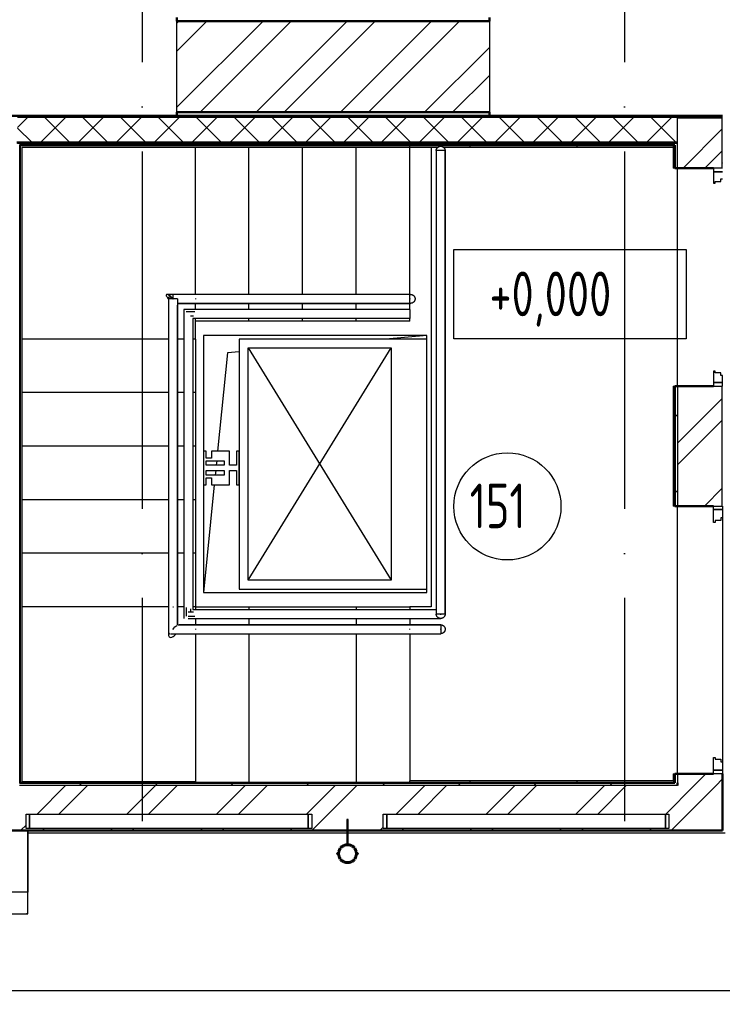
# Model space of a CAD drawing. Header units: millimetres. Extents: x -259809 to 472825, y -397243 to 31861.
# Drawn here: x -8243 to -4306, y -342681 to -337242 of the extents above; entities that cross this region are included whole.
import ezdxf

# ---------------------------------------------------------------- set-up
doc = ezdxf.new("R2010")
doc.units = ezdxf.units.MM
doc.linetypes.add('ADSK_Линия сетки', pattern=[25, 20, -2.5, 0, -2.5])
doc.linetypes.add('ADSK_Сверху', pattern=[450, 300, -150])
for name, color, linetype, lineweight in [('Аннотация', 252, 'Continuous', 18), ('Двери', 252, 'Continuous', 9), ('Крыша', 252, 'Continuous', 9), ('Крыша штриховка', 252, 'Continuous', 9), ('Лестницы', 252, 'Continuous', 9), ('Линии', 7, 'Continuous', 9), ('Марки помещений', 252, 'Continuous', 20), ('Обобщенные модели', 252, 'Continuous', 18), ('Оборудование', 8, 'Continuous', 18), ('Ограждение', 252, 'Continuous', 9), ('Окна', 252, 'Continuous', 9), ('Оси', 252, 'Continuous', 9), ('Отметки', 252, 'Continuous', 9), ('Перекрытие', 252, 'Continuous', 18), ('Стены внутренние', 252, 'Continuous', 18), ('Стены наружные', 252, 'Continuous', 18), ('Стены штриховка', 7, 'Continuous', 9)]:
    doc.layers.add(name, color=color, linetype=linetype, lineweight=lineweight)
doc.styles.add('GOST Common_3', font='', dxfattribs={"height": 3.5})
doc.styles.get('GOST Common_3').set_extended_font_data('GOST 2.304 type A')
pattern_1 = [(0, (-32119.8, 94.4), (0, 600), []), (90, (-32119.8, 94.4), (-600, 4e-14), [])]

# ---------------------------------------------------------------- blocks, each defined once
blk = doc.blocks.new('1 этаж')
at = {"layer": 'Обобщенные модели', "lineweight": 9, "true_color": 0x636466}
h = blk.add_hatch(dxfattribs=at)
h.set_pattern_fill('FP_7', color=251, style=0, pattern_type=2)
h.set_pattern_definition([(45, (-32119.82, 94.42), (-106.066, 106.066), [])])
h.paths.add_polyline_path([(-6405.8, 10722.7), (-6383.1, 10728.4), (-6365.8, 10743.4), (-6357.1, 10763.2), (-6357.9, 10785.6), (-6368.1, 10804.9), (-6386.1, 10818.2), (-6405.8, 10822.7), (-6428.5, 10816.9), (-6445.8, 10802), (-6454.5, 10782.2), (-6453.4, 10759.2), (-6443.5, 10740.4), (-6425.5, 10727.2), (-6413.3, 10724.4)])
at = {"layer": 'Ограждение', "true_color": 0x636466}
h = blk.add_hatch(dxfattribs=at)
h.set_pattern_fill('FP_25', color=251, style=0, pattern_type=2)
h.set_pattern_definition(pattern_1)
h.paths.add_polyline_path([(-5058.1, 14729.7), (-4582.8, 14729.7), (-4572.8, 14739.7), (-6057.6, 14739.7), (-6057.6, 14729.7), (-5895.5, 14730.6), (-5891.6, 14731.6), (-5892.3, 14730.6), (-5886.4, 14733.4), (-5884.2, 14731.3), (-5881, 14732.7), (-5876.6, 14731.3), (-5875.9, 14732.1), (-5869, 14729.7), (-5775.6, 14729.7)])
h = blk.add_hatch(dxfattribs=at)
h.set_pattern_fill('FP_25', color=251, style=0, pattern_type=2)
h.set_pattern_definition(pattern_1)
h.paths.add_polyline_path([(-4572.8, 12719.7), (-4572.8, 13391.7), (-4582.8, 13391.7), (-4582.8, 12719.7)])
h = blk.add_hatch(dxfattribs=at)
h.set_pattern_fill('FP_25', color=251, style=0, pattern_type=2)
h.set_pattern_definition(pattern_1)
h.paths.add_polyline_path([(-4572.8, 11169.7), (-4582.8, 11179.7), (-6057.8, 11179.7), (-6057.8, 11169.7), (-5058.1, 11169.7)])
at = {"layer": 'Аннотация', "color": 251, "lineweight": 20, "true_color": 0x636466}
for p, q in [((-5809.7, 13655.9), (-5809.7, 14155.9)), ((-5809.7, 14155.9), (-4509.7, 14155.9)), ((-4509.7, 14155.9), (-4509.7, 13655.9)), ((-4509.7, 13655.9), (-5809.7, 13655.9))]:
    blk.add_line(p, q, dxfattribs=at)
at = {"layer": 'Двери', "color": 251, "true_color": 0x636466}
for p, q in [((-4305.8, 14611.7), (-4355.8, 14611.7)), ((-4355.8, 14611.7), (-4355.8, 14591.7)), ((-4355.8, 14591.7), (-4305.8, 14591.7)), ((-4305.8, 14591.7), (-4355.8, 14591.7)), ((-4355.8, 14591.7), (-4355.8, 14527.7)), ((-4355.8, 14527.7), (-4346.8, 14527.7)), ((-4346.8, 14527.7), (-4346.8, 14537.7)), ((-4346.8, 14537.7), (-4314.8, 14537.7)), ((-4314.8, 14537.7), (-4314.8, 14552.7)), ((-4314.8, 14552.7), (-4305.8, 14552.7)), ((-4346.8, 13475.7), (-4355.8, 13475.7)), ((-4355.8, 13475.7), (-4355.8, 13411.7)), ((-4346.8, 13465.7), (-4346.8, 13475.7)), ((-4314.8, 13465.7), (-4346.8, 13465.7)), ((-4314.8, 13450.7), (-4314.8, 13465.7)), ((-4305.8, 13450.7), (-4314.8, 13450.7)), ((-4305.8, 13411.7), (-4305.8, 13450.7)), ((-4305.8, 13411.7), (-4355.8, 13411.7)), ((-4355.8, 13411.7), (-4355.8, 13391.7)), ((-4355.8, 13411.7), (-4305.8, 13411.7)), ((-4355.8, 13391.7), (-4305.8, 13391.7)), ((-4305.8, 13391.7), (-4305.8, 13411.7)), ((-4355.8, 12699.7), (-4355.8, 12719.7)), ((-4355.8, 12719.7), (-4305.8, 12719.7)), ((-4305.8, 12699.7), (-4355.8, 12699.7)), ((-4355.8, 12699.7), (-4305.8, 12699.7)), ((-4355.8, 12627.7), (-4355.8, 12699.7)), ((-4305.8, 12719.7), (-4305.8, 12699.7)), ((-4305.8, 12699.7), (-4305.8, 12652.7)), ((-4346.8, 12627.7), (-4355.8, 12627.7)), ((-4346.8, 12637.7), (-4346.8, 12627.7)), ((-4314.8, 12637.7), (-4346.8, 12637.7)), ((-4314.8, 12652.7), (-4314.8, 12637.7)), ((-4305.8, 12652.7), (-4314.8, 12652.7)), ((-4355.8, 11311.7), (-4346.8, 11311.7)), ((-4355.8, 11239.7), (-4355.8, 11311.7)), ((-4346.8, 11311.7), (-4346.8, 11301.7)), ((-4346.8, 11301.7), (-4314.8, 11301.7)), ((-4314.8, 11301.7), (-4314.8, 11286.7)), ((-4314.8, 11286.7), (-4305.8, 11286.7)), ((-4305.8, 11286.7), (-4305.8, 11239.7)), ((-4355.8, 11239.7), (-4305.8, 11239.7)), ((-4355.8, 11219.7), (-4355.8, 11239.7)), ((-4305.8, 11239.7), (-4355.8, 11239.7)), ((-4305.8, 11219.7), (-4355.8, 11219.7)), ((-4305.8, 11239.7), (-4305.8, 11219.7))]:
    blk.add_line(p, q, dxfattribs=at)
at = {"layer": 'Крыша', "color": 251, "true_color": 0x636466}
blk.add_line((-8195.8, 10902.7), (-8195.8, 10556.6), dxfattribs=at)
at = {"layer": 'Крыша', "color": 251, "lineweight": 18, "true_color": 0x636466}
for p, q in [((-8195.8, 10556.6), (-10355.8, 10556.6)), ((-8195.8, 10435.5), (-8195.8, 10556.6)), ((-10355.8, 10435.5), (-8195.8, 10435.5))]:
    blk.add_line(p, q, dxfattribs=at)
at = {"layer": 'Крыша', "color": 251, "linetype": 'Continuous', "true_color": 0x636466}
blk.add_line((-8202.3, 10435.5), (-8195.8, 10442), dxfattribs=at)
at = {"layer": 'Крыша штриховка', "color": 251, "linetype": 'Continuous', "true_color": 0x636466}
blk.add_line((-8197.8, 10902.7), (-8197.8, 10556.6), dxfattribs=at)
at = {"layer": 'Лестницы', "color": 251, "true_color": 0x636466}
for p, q in [((-7257.6, 14737.7), (-7257.6, 14739.7)), ((-7257.6, 14737.7), (-7257.6, 14739.7)), ((-6957.6, 14737.7), (-6957.6, 14739.7)), ((-6957.6, 14737.7), (-6957.6, 14739.7)), ((-6657.6, 14737.7), (-6657.6, 14739.7)), ((-6657.6, 14737.7), (-6657.6, 14739.7)), ((-6357.6, 14737.7), (-6357.6, 14739.7)), ((-6357.6, 14737.7), (-6357.6, 14739.7)), ((-7257.6, 13904.7), (-7257.6, 14727.7)), ((-7257.6, 13904.7), (-7257.6, 14727.7)), ((-6957.6, 13904.7), (-6957.6, 14727.7)), ((-6957.6, 13904.7), (-6957.6, 14727.7)), ((-6657.6, 13904.7), (-6657.6, 14727.7)), ((-6657.6, 13904.7), (-6657.6, 14727.7)), ((-6357.6, 13904.7), (-6357.6, 14727.7)), ((-6357.6, 13904.7), (-6357.6, 14727.7)), ((-6057.6, 13904.7), (-6057.6, 14727.7)), ((-6057.6, 13904.7), (-6057.6, 14727.7)), ((-7257.6, 13819.7), (-7257.6, 13854.7)), ((-7257.6, 13819.7), (-7257.6, 13854.7)), ((-6957.6, 13819.7), (-6957.6, 13854.7)), ((-6957.6, 13819.7), (-6957.6, 13854.7)), ((-6657.6, 13819.7), (-6657.6, 13854.7)), ((-6657.6, 13819.7), (-6657.6, 13854.7)), ((-6357.6, 13819.7), (-6357.6, 13854.7)), ((-6357.6, 13819.7), (-6357.6, 13854.7)), ((-6057.6, 13819.7), (-6057.6, 13854.7)), ((-6057.6, 13819.7), (-6057.6, 13854.7)), ((-7257.6, 13754.7), (-7257.6, 13769.7)), ((-7257.6, 13754.7), (-7257.6, 13769.7)), ((-6957.6, 13754.7), (-6957.6, 13769.7)), ((-6957.6, 13754.7), (-6957.6, 13769.7)), ((-6657.6, 13754.7), (-6657.6, 13769.7)), ((-6657.6, 13754.7), (-6657.6, 13769.7)), ((-6357.6, 13754.7), (-6357.6, 13769.7)), ((-6357.6, 13754.7), (-6357.6, 13769.7)), ((-6057.6, 13754.7), (-6057.6, 13769.7)), ((-6057.6, 13754.7), (-6057.6, 13769.7)), ((-7257.6, 13654.7), (-7257.6, 13754.7)), ((-6957.6, 13754.7), (-7257.6, 13754.7)), ((-6657.6, 13754.7), (-6957.6, 13754.7)), ((-6357.6, 13754.7), (-6657.6, 13754.7)), ((-6057.6, 13754.7), (-6357.6, 13754.7)), ((-8238.8, 13654.7), (-8242.6, 13654.7)), ((-8238.8, 13654.7), (-8242.6, 13654.7)), ((-7407.6, 13654.7), (-8228.8, 13654.7)), ((-7407.6, 13654.7), (-8228.8, 13654.7)), ((-7322.6, 13654.7), (-7357.6, 13654.7)), ((-7322.6, 13654.7), (-7357.6, 13654.7)), ((-7257.6, 13654.7), (-7272.6, 13654.7)), ((-7257.6, 13654.7), (-7272.6, 13654.7)), ((-7257.6, 13654.7), (-7257.6, 13354.7)), ((-8238.8, 13354.7), (-8242.6, 13354.7)), ((-8238.8, 13354.7), (-8242.6, 13354.7)), ((-7407.6, 13354.7), (-8228.8, 13354.7)), ((-7407.6, 13354.7), (-8228.8, 13354.7)), ((-7322.6, 13354.7), (-7357.6, 13354.7)), ((-7322.6, 13354.7), (-7357.6, 13354.7)), ((-7257.6, 13354.7), (-7272.6, 13354.7)), ((-7257.6, 13354.7), (-7272.6, 13354.7)), ((-7257.6, 13354.7), (-7257.6, 13054.7)), ((-8238.8, 13054.7), (-8242.6, 13054.7)), ((-8238.8, 13054.7), (-8242.6, 13054.7)), ((-7407.6, 13054.7), (-8228.8, 13054.7)), ((-7407.6, 13054.7), (-8228.8, 13054.7)), ((-7322.6, 13054.7), (-7357.6, 13054.7)), ((-7322.6, 13054.7), (-7357.6, 13054.7)), ((-7257.6, 13054.7), (-7272.6, 13054.7)), ((-7257.6, 13054.7), (-7272.6, 13054.7)), ((-7257.6, 13054.7), (-7257.6, 12754.7)), ((-8238.8, 12754.7), (-8242.6, 12754.7)), ((-8238.8, 12754.7), (-8242.6, 12754.7)), ((-7407.6, 12754.7), (-8228.8, 12754.7)), ((-7407.6, 12754.7), (-8228.8, 12754.7)), ((-7322.6, 12754.7), (-7357.6, 12754.7)), ((-7322.6, 12754.7), (-7357.6, 12754.7)), ((-7257.6, 12754.7), (-7272.6, 12754.7)), ((-7257.6, 12754.7), (-7272.6, 12754.7)), ((-7257.6, 12754.7), (-7257.6, 12454.7)), ((-8238.8, 12454.7), (-8242.6, 12454.7)), ((-8238.8, 12454.7), (-8242.6, 12454.7)), ((-7407.6, 12454.7), (-8228.8, 12454.7)), ((-7407.6, 12454.7), (-8228.8, 12454.7)), ((-7322.6, 12454.7), (-7357.6, 12454.7)), ((-7322.6, 12454.7), (-7357.6, 12454.7)), ((-7257.6, 12454.7), (-7272.6, 12454.7)), ((-7257.6, 12454.7), (-7272.6, 12454.7)), ((-7257.6, 12454.7), (-7257.6, 12154.7)), ((-8238.8, 12154.7), (-8242.6, 12154.7)), ((-8238.8, 12154.7), (-8242.6, 12154.7)), ((-7407.6, 12154.7), (-8228.8, 12154.7)), ((-7407.6, 12154.7), (-8228.8, 12154.7)), ((-7322.6, 12154.7), (-7357.6, 12154.7)), ((-7322.6, 12154.7), (-7357.6, 12154.7)), ((-7257.6, 12154.7), (-7272.6, 12154.7)), ((-7257.6, 12154.7), (-7272.6, 12154.7)), ((-7257.6, 12154.7), (-7257.6, 12139.7)), ((-7257.6, 12154.7), (-6957.6, 12154.7)), ((-7257.6, 12154.7), (-7257.6, 12139.7)), ((-6957.6, 12154.7), (-6657.6, 12154.7)), ((-6957.6, 12154.7), (-6957.6, 12139.7)), ((-6957.6, 12154.7), (-6957.6, 12139.7)), ((-6657.6, 12154.7), (-6357.6, 12154.7)), ((-6357.6, 12154.7), (-6057.6, 12154.7)), ((-6357.6, 12154.7), (-6357.6, 12139.7)), ((-6357.6, 12154.7), (-6357.6, 12139.7)), ((-7257.6, 12089.7), (-7257.6, 12054.7)), ((-7257.6, 12089.7), (-7257.6, 12054.7)), ((-6957.6, 12089.7), (-6957.6, 12054.7)), ((-6957.6, 12089.7), (-6957.6, 12054.7)), ((-6357.6, 12089.7), (-6357.6, 12054.7)), ((-6357.6, 12089.7), (-6357.6, 12054.7)), ((-7257.6, 12004.7), (-7257.6, 11169.7)), ((-7257.6, 12004.7), (-7257.6, 11169.7)), ((-6957.6, 12004.7), (-6957.6, 11169.7)), ((-6957.6, 12004.7), (-6957.6, 11169.7)), ((-6357.6, 12004.7), (-6357.6, 11169.7)), ((-6357.6, 12004.7), (-6357.6, 11169.7))]:
    blk.add_line(p, q, dxfattribs=at)
at = {"layer": 'Линии', "color": 251, "linetype": 'ADSK_Сверху', "ltscale": 100, "true_color": 0x636466}
blk.add_line((-8505.8, 10005.9), (-2273.8, 10005.9), dxfattribs=at)
at = {"layer": 'Марки помещений', "color": 251, "true_color": 0x636466}
blk.add_circle((-5510.7, 12717.6), 300, dxfattribs=at)
at = {"layer": 'Обобщенные модели', "color": 251, "true_color": 0x636466}
for p, q in [((-6409.1, 10964.7), (-6409.1, 10824.7)), ((-6402.5, 10964.7), (-6409.1, 10964.7)), ((-6402.5, 10824.7), (-6402.5, 10964.7)), ((-6409.1, 10824.7), (-6406.7, 10824.7)), ((-6404.9, 10824.7), (-6402.5, 10824.7)), ((-6467.8, 10773.7), (-6467.8, 10771.7)), ((-6457.8, 10773.7), (-6467.8, 10773.7)), ((-6467.8, 10773.7), (-6467.8, 10771.7)), ((-6457.8, 10773.7), (-6467.8, 10773.7)), ((-6467.8, 10773.7), (-6467.8, 10771.7)), ((-6457.8, 10773.7), (-6467.8, 10773.7)), ((-6467.8, 10773.7), (-6467.8, 10771.7)), ((-6457.8, 10773.7), (-6467.8, 10773.7)), ((-6467.8, 10771.7), (-6457.8, 10771.7)), ((-6467.8, 10771.7), (-6457.8, 10771.7)), ((-6467.8, 10771.7), (-6457.8, 10771.7)), ((-6467.8, 10771.7), (-6457.8, 10771.7)), ((-6457.8, 10773.7), (-6455.8, 10773.7)), ((-6455.8, 10771.7), (-6457.8, 10771.7)), ((-6455.8, 10773.7), (-6455.8, 10771.7)), ((-6355.8, 10773.7), (-6353.8, 10773.7)), ((-6355.8, 10771.7), (-6355.8, 10773.7)), ((-6353.8, 10771.7), (-6355.8, 10771.7)), ((-6343.8, 10773.7), (-6353.8, 10773.7)), ((-6343.8, 10773.7), (-6353.8, 10773.7)), ((-6343.8, 10773.7), (-6353.8, 10773.7)), ((-6343.8, 10773.7), (-6353.8, 10773.7)), ((-6353.8, 10771.7), (-6343.8, 10771.7)), ((-6353.8, 10771.7), (-6343.8, 10771.7)), ((-6353.8, 10771.7), (-6343.8, 10771.7)), ((-6353.8, 10771.7), (-6343.8, 10771.7)), ((-6343.8, 10771.7), (-6343.8, 10773.7)), ((-6343.8, 10771.7), (-6343.8, 10773.7)), ((-6343.8, 10771.7), (-6343.8, 10773.7)), ((-6343.8, 10771.7), (-6343.8, 10773.7))]:
    blk.add_line(p, q, dxfattribs=at)
for radius, start, end in [(52, 90, 270), (52, 270, 90), (50, 90, 270), (50, 270, 90)]:
    blk.add_arc((-6405.8, 10772.7), radius, start, end, dxfattribs=at)
at = {"layer": 'Обобщенные модели', "color": 251, "lineweight": 40, "true_color": 0x636466}
for start, end in [(168.9964, 191.0036), (143.7992, 166.3688), (117.1715, 139.417), (90, 113.3059), (66.6941, 90), (40.583, 62.8285), (13.6312, 36.2008), (348.9964, 11.0036), (193.6312, 216.2008), (220.583, 242.8285), (246.6941, 270), (270, 293.3059), (297.1715, 319.417), (323.7992, 346.3688)]:
    blk.add_arc((-6405.8, 10772.7), 50, start, end, dxfattribs=at)
at = {"layer": 'Оборудование', "color": 251, "true_color": 0x636466}
for p, q in [((-7212.2, 13674.7), (-7212.2, 13027.7)), ((-5962.2, 13674.7), (-7212.2, 13674.7)), ((-5962.2, 13654.7), (-7012.2, 13654.7)), ((-7012.2, 13654.7), (-7012.2, 12254.7)), ((-5962.2, 13674.7), (-6190.8, 13654.7)), ((-5962.2, 13654.7), (-5962.2, 13674.7)), ((-5962.2, 12254.7), (-5962.2, 13654.7)), ((-6962.2, 12304.7), (-6162.2, 13604.7)), ((-6962.2, 13604.7), (-6162.2, 12304.7)), ((-6962.2, 12304.7), (-6962.2, 13604.7)), ((-6962.2, 13604.7), (-6162.2, 13604.7)), ((-6162.2, 13604.7), (-6162.2, 12304.7)), ((-7078, 13577.1), (-7132.9, 13027.7)), ((-7012.2, 13582.8), (-7078, 13577.1)), ((-7197.2, 13027.7), (-7212.2, 13027.7)), ((-7212.2, 13027.7), (-7212.2, 12837.7)), ((-7197.2, 12987.7), (-7197.2, 13027.7)), ((-7112.2, 13027.7), (-7167.2, 13027.7)), ((-7167.2, 13027.7), (-7167.2, 12987.7)), ((-7067.2, 13027.7), (-7112.2, 13027.7)), ((-7067.2, 12947.7), (-7067.2, 13027.7)), ((-7012.2, 13027.7), (-7027.2, 13027.7)), ((-7027.2, 13027.7), (-7027.2, 12947.7)), ((-7012.2, 12837.7), (-7012.2, 13027.7)), ((-7167.2, 12987.7), (-7197.2, 12987.7)), ((-7197.2, 12972.7), (-7097.2, 12972.7)), ((-7197.2, 12947.7), (-7197.2, 12972.7)), ((-7097.2, 12947.7), (-7197.2, 12947.7)), ((-7138.4, 12972.7), (-7140.9, 12947.7)), ((-7097.2, 12972.7), (-7097.2, 12947.7)), ((-7027.2, 12947.7), (-7067.2, 12947.7)), ((-7197.2, 12892.7), (-7197.2, 12917.7)), ((-7197.2, 12917.7), (-7097.2, 12917.7)), ((-7097.2, 12892.7), (-7197.2, 12892.7)), ((-7143.9, 12917.7), (-7146.4, 12892.7)), ((-7097.2, 12917.7), (-7097.2, 12892.7)), ((-7067.2, 12837.7), (-7067.2, 12917.7)), ((-7067.2, 12917.7), (-7027.2, 12917.7)), ((-7027.2, 12917.7), (-7027.2, 12837.7)), ((-7151.9, 12837.7), (-7212.2, 12234.7)), ((-7212.2, 12837.7), (-7212.2, 12234.7)), ((-7212.2, 12837.7), (-7197.2, 12837.7)), ((-7197.2, 12837.7), (-7197.2, 12877.7)), ((-7197.2, 12877.7), (-7167.2, 12877.7)), ((-7167.2, 12877.7), (-7167.2, 12837.7)), ((-7167.2, 12837.7), (-7112.2, 12837.7)), ((-7112.2, 12837.7), (-7067.2, 12837.7)), ((-7027.2, 12837.7), (-7012.2, 12837.7)), ((-6162.2, 12304.7), (-6962.2, 12304.7)), ((-7012.2, 12254.7), (-5962.2, 12254.7)), ((-5962.2, 12234.7), (-5962.2, 12254.7)), ((-7212.2, 12234.7), (-5962.2, 12234.7))]:
    blk.add_line(p, q, dxfattribs=at)
at = {"layer": 'Ограждение', "color": 251, "true_color": 0x636466}
for p, q in [((-6057.6, 14729.7), (-6057.6, 14739.7)), ((-4582.8, 14729.7), (-4572.8, 14739.7)), ((-8238.8, 14737.7), (-8238.8, 13954.7)), ((-7257.6, 14737.7), (-8238.8, 14737.7)), ((-8228.8, 14727.7), (-8228.8, 13954.7)), ((-7257.6, 14727.7), (-8228.8, 14727.7)), ((-6057.6, 14737.7), (-7257.6, 14737.7)), ((-6057.6, 14727.7), (-7257.6, 14727.7)), ((-6057.6, 14729.7), (-5897, 14729.7)), ((-6057.6, 14729.7), (-6057.6, 14727.7)), ((-5909.2, 14709.7), (-5909.2, 12114.7)), ((-5859.2, 14709.7), (-5909.2, 14709.7)), ((-5909.2, 14709.7), (-5909.2, 12114.7)), ((-5881.8, 14709.7), (-5886.5, 14709.7)), ((-5871.4, 14729.7), (-4582.8, 14729.7)), ((-5859.2, 12114.7), (-5859.2, 14709.7)), ((-5859.2, 14709.7), (-5859.2, 12114.7)), ((-4582.8, 14729.7), (-4582.8, 14611.7)), ((-4572.8, 14611.7), (-4582.8, 14611.7)), ((-8238.8, 13954.7), (-8238.8, 12154.7)), ((-8228.8, 13954.7), (-8228.8, 12154.7)), ((-7264.8, 13904.7), (-7417, 13904.7)), ((-7407.6, 13887.5), (-7407.6, 13639.3)), ((-7357.6, 13879.7), (-7407.6, 13879.7)), ((-7407.6, 13879.7), (-7407.6, 12154.7)), ((-7382.6, 13879.7), (-7382.6, 13904.7)), ((-7257.6, 13904.7), (-7382.6, 13904.7)), ((-7357.6, 13879.7), (-7357.6, 12154.7)), ((-6056.8, 13904.7), (-7264.8, 13904.7)), ((-6056.8, 13904.7), (-7257.6, 13904.7)), ((-6056.8, 13854.7), (-6056.8, 13904.7)), ((-7357.6, 13854.7), (-7264.8, 13854.7)), ((-7257.6, 13854.7), (-7357.6, 13854.7)), ((-7357.6, 13639.3), (-7357.6, 13845.2)), ((-7322.6, 13819.7), (-7322.6, 13652.7)), ((-7257.6, 13819.7), (-7322.6, 13819.7)), ((-7264.8, 13854.7), (-6056.8, 13854.7)), ((-6056.8, 13854.7), (-7257.6, 13854.7)), ((-6056.8, 13819.7), (-7257.6, 13819.7)), ((-6056.8, 13819.7), (-6056.8, 13769.7)), ((-7261.3, 13807.2), (-7310.1, 13807.2)), ((-7268.8, 13782.2), (-7285.1, 13782.2)), ((-7272.6, 13769.7), (-7272.6, 13652.7)), ((-6056.8, 13769.7), (-7272.6, 13769.7)), ((-7322.6, 13652.7), (-7322.6, 12154.7)), ((-7272.6, 13652.7), (-7272.6, 12139.7)), ((-7407.6, 13639.3), (-7407.6, 12147.5)), ((-7357.6, 12147.5), (-7357.6, 13639.3)), ((-4582.8, 13391.7), (-4572.8, 13391.7)), ((-4582.8, 13391.7), (-4582.8, 12719.7)), ((-4572.8, 12719.7), (-4582.8, 12719.7)), ((-8238.8, 12154.7), (-8238.8, 11169.7)), ((-8228.8, 12154.7), (-8228.8, 11177.7)), ((-7407.6, 12154.7), (-7407.6, 12004.7)), ((-7407.6, 12147.5), (-7407.6, 11995.1)), ((-7357.6, 12154.7), (-7357.6, 12054.7)), ((-7357.6, 12054.7), (-7357.6, 12147.5)), ((-7322.6, 12154.7), (-7322.6, 12089.7)), ((-7310.1, 12150.9), (-7310.1, 12102.2)), ((-7285.1, 12143.4), (-7285.1, 12127.2)), ((-7272.6, 12139.7), (-6057.6, 12139.7)), ((-6057.6, 12139.7), (-5909.2, 12139.7)), ((-7297.6, 12127.2), (-7268.8, 12127.2)), ((-7297.6, 12102.2), (-7261.3, 12102.2)), ((-7297.6, 12089.7), (-7257.6, 12089.7)), ((-7257.6, 12089.7), (-6057.6, 12089.7)), ((-6057.6, 12089.7), (-5884.2, 12089.7)), ((-5859.2, 12114.7), (-5909.2, 12114.7)), ((-5886.5, 12114.7), (-5881.8, 12114.7)), ((-5884.2, 12093), (-5884.2, 12089.7)), ((-7382.6, 12029.7), (-7384.9, 12028.3)), ((-7357.6, 12054.7), (-7257.6, 12054.7)), ((-7239.7, 12054.7), (-7347.9, 12054.7)), ((-7257.6, 12054.7), (-6057.6, 12054.7)), ((-6050.3, 12054.7), (-7239.7, 12054.7)), ((-6057.6, 12054.7), (-5884.2, 12054.7)), ((-5884.2, 12054.7), (-6050.3, 12054.7)), ((-5884.2, 12054.7), (-5884.2, 12004.7)), ((-5884.2, 12027.3), (-5884.2, 12032)), ((-7396.3, 12004.7), (-7257.6, 12004.7)), ((-7375.5, 12004.7), (-7239.7, 12004.7)), ((-7257.6, 12004.7), (-6057.6, 12004.7)), ((-7239.7, 12004.7), (-6050.3, 12004.7)), ((-6057.6, 12004.7), (-5884.2, 12004.7)), ((-6050.3, 12004.7), (-5884.2, 12004.7)), ((-4582.8, 11219.7), (-4572.8, 11219.7)), ((-4582.8, 11219.7), (-4582.8, 11179.7)), ((-8228.8, 11177.7), (-7257.6, 11177.7)), ((-6057.8, 11169.7), (-6057.8, 11179.7)), ((-4582.8, 11179.7), (-6057.8, 11179.7)), ((-4582.8, 11179.7), (-4572.8, 11169.7))]:
    blk.add_line(p, q, dxfattribs=at)
at = {"layer": 'Ограждение', "color": 251, "true_color": 0x636466, "flags": 128}
for points in [[(-5909.2, 14709.7), (-5909.2, 14710.7), (-5909.1, 14711.7), (-5909, 14712.7), (-5908.9, 14713.7), (-5908.7, 14714.7), (-5908.5, 14715.6), (-5908.2, 14716.6), (-5907.9, 14717.6), (-5907.6, 14718.5), (-5907.2, 14719.4), (-5906.8, 14720.3), (-5906.4, 14721.2), (-5905.9, 14722.1), (-5905.4, 14723), (-5904.8, 14723.8), (-5904.2, 14724.6), (-5903.6, 14725.4), (-5903, 14726.2), (-5902.3, 14726.9), (-5901.6, 14727.6), (-5900.9, 14728.3), (-5900.1, 14729), (-5899.3, 14729.6), (-5898.5, 14730.2), (-5897.7, 14730.7), (-5896.8, 14731.2), (-5896, 14731.7), (-5895.1, 14732.2), (-5894.2, 14732.6), (-5893.2, 14733), (-5892.3, 14733.3), (-5891.3, 14733.6), (-5890.4, 14733.9), (-5889.4, 14734.1), (-5888.4, 14734.3), (-5887.4, 14734.5), (-5886.4, 14734.6), (-5885.5, 14734.7), (-5884.5, 14734.7), (-5884.2, 14734.7)], [(-5909.2, 14709.7), (-5909.2, 14710.7), (-5909.1, 14711.7), (-5909, 14712.7), (-5908.9, 14713.7), (-5908.7, 14714.7), (-5908.5, 14715.6), (-5908.2, 14716.6), (-5907.9, 14717.6), (-5907.6, 14718.5)], [(-5906.8, 14720.3), (-5906.4, 14721.2), (-5905.9, 14722.1), (-5905.4, 14723), (-5904.8, 14723.8), (-5904.2, 14724.6)], [(-5902.3, 14726.9), (-5901.6, 14727.6), (-5900.9, 14728.3), (-5900.1, 14729), (-5899.3, 14729.6), (-5898.5, 14730.2), (-5897.7, 14730.7), (-5896.8, 14731.2), (-5896, 14731.7), (-5895.1, 14732.2), (-5894.2, 14732.6), (-5893.2, 14733), (-5892.3, 14733.3), (-5891.3, 14733.6), (-5890.4, 14733.9), (-5889.4, 14734.1), (-5888.4, 14734.3), (-5887.4, 14734.5), (-5886.4, 14734.6), (-5885.5, 14734.7), (-5884.5, 14734.7)], [(-5884.2, 14734.7), (-5883.2, 14734.7), (-5882.2, 14734.6), (-5881.2, 14734.5), (-5880.2, 14734.4), (-5879.2, 14734.2), (-5878.2, 14734), (-5877.3, 14733.7), (-5876.3, 14733.4), (-5875.4, 14733.1), (-5874.4, 14732.7), (-5873.5, 14732.3), (-5872.6, 14731.9), (-5871.8, 14731.4), (-5870.9, 14730.9), (-5870.1, 14730.3), (-5869.3, 14729.7), (-5868.5, 14729.1), (-5867.7, 14728.5), (-5867, 14727.8), (-5866.2, 14727.1), (-5865.6, 14726.4), (-5864.9, 14725.6), (-5864.3, 14724.8), (-5863.7, 14724), (-5863.1, 14723.2), (-5862.6, 14722.3), (-5862.1, 14721.5), (-5861.7, 14720.6), (-5861.3, 14719.7), (-5860.9, 14718.7), (-5860.5, 14717.8), (-5860.2, 14716.9), (-5860, 14715.9), (-5859.7, 14714.9), (-5859.5, 14713.9), (-5859.4, 14712.9), (-5859.3, 14712), (-5859.2, 14711), (-5859.2, 14710), (-5859.2, 14709.7)], [(-5883.2, 14734.7), (-5882.2, 14734.6), (-5881.2, 14734.5), (-5880.2, 14734.4), (-5879.2, 14734.2), (-5878.2, 14734), (-5877.3, 14733.7), (-5876.3, 14733.4), (-5875.4, 14733.1), (-5874.4, 14732.7), (-5873.5, 14732.3), (-5872.6, 14731.9), (-5871.8, 14731.4), (-5870.9, 14730.9), (-5870.1, 14730.3), (-5869.3, 14729.7), (-5868.5, 14729.1), (-5867.7, 14728.5), (-5867, 14727.8), (-5866.2, 14727.1)], [(-5864.3, 14724.8), (-5863.7, 14724), (-5863.1, 14723.2), (-5862.6, 14722.3), (-5862.1, 14721.5), (-5861.7, 14720.6), (-5861.3, 14719.7), (-5860.9, 14718.7), (-5860.5, 14717.8), (-5860.2, 14716.9), (-5860, 14715.9), (-5859.7, 14714.9), (-5859.5, 14713.9), (-5859.4, 14712.9), (-5859.3, 14712), (-5859.2, 14711), (-5859.2, 14710), (-5859.2, 14709.7)], [(-7417, 13904.7), (-7419.8, 13903.8), (-7420.9, 13901.3), (-7420.3, 13897.4), (-7418, 13892.2), (-7414.3, 13886.2), (-7409.3, 13879.7), (-7407.6, 13877.8)], [(-7382.6, 13879.7), (-7388.5, 13886.2), (-7394.9, 13892.2), (-7401.4, 13897.4), (-7407.5, 13901.3), (-7412.9, 13903.8), (-7417, 13904.7)], [(-7407.6, 13887.5), (-7406.7, 13890.2), (-7404.2, 13891.3), (-7400.2, 13890.7), (-7395.1, 13888.5), (-7389, 13884.7), (-7382.6, 13879.7), (-7380.6, 13878)], [(-6052.7, 13904.7), (-6052.7, 13904.7), (-6052.8, 13904.7), (-6052.9, 13904.7), (-6053.1, 13904.7), (-6053.4, 13904.7), (-6053.7, 13904.7), (-6054.1, 13904.7), (-6054.6, 13904.7), (-6055.1, 13904.7), (-6055.6, 13904.7), (-6056.2, 13904.7), (-6056.9, 13904.7), (-6057.6, 13904.7), (-6058.4, 13904.7), (-6059.2, 13904.7), (-6060.1, 13904.7), (-6061, 13904.7), (-6062, 13904.7), (-6063, 13904.7), (-6064, 13904.7), (-6065.1, 13904.7), (-6066.3, 13904.7), (-6067.4, 13904.7), (-6068.7, 13904.7), (-6069.9, 13904.7), (-6070.1, 13904.7)], [(-6056.8, 13881.7), (-6056.8, 13879.7), (-6056.8, 13877.7)], [(-6056.5, 13904.7), (-6055.8, 13904.7), (-6055.3, 13904.7), (-6054.7, 13904.7), (-6054.3, 13904.7), (-6053.9, 13904.7), (-6053.5, 13904.7), (-6053.2, 13904.7), (-6053, 13904.7), (-6052.8, 13904.7), (-6052.7, 13904.7), (-6052.7, 13904.7), (-6052.7, 13904.7)], [(-6052.7, 13904.7), (-6051.7, 13904.7), (-6050.7, 13904.6), (-6049.7, 13904.5), (-6048.7, 13904.4), (-6047.7, 13904.2), (-6046.7, 13904), (-6045.8, 13903.7), (-6044.8, 13903.4), (-6043.9, 13903.1), (-6042.9, 13902.7), (-6042, 13902.3), (-6041.1, 13901.9), (-6040.2, 13901.4), (-6039.4, 13900.9), (-6038.5, 13900.3), (-6037.7, 13899.7), (-6036.9, 13899.1), (-6036.2, 13898.5), (-6035.4, 13897.8), (-6034.7, 13897.1), (-6034, 13896.4), (-6033.4, 13895.6), (-6032.8, 13894.8), (-6032.2, 13894), (-6031.6, 13893.2), (-6031.1, 13892.3), (-6030.6, 13891.5), (-6030.2, 13890.6), (-6029.7, 13889.7), (-6029.4, 13888.7), (-6029, 13887.8), (-6028.7, 13886.9), (-6028.4, 13885.9), (-6028.2, 13884.9), (-6028, 13883.9), (-6027.9, 13882.9), (-6027.8, 13882), (-6027.7, 13881), (-6027.7, 13880), (-6027.7, 13879.7)], [(-6027.7, 13879.7), (-6027.7, 13878.7), (-6027.7, 13877.7), (-6027.8, 13876.7), (-6028, 13875.7), (-6028.2, 13874.7), (-6028.4, 13873.7), (-6028.6, 13872.8), (-6028.9, 13871.8), (-6029.3, 13870.9), (-6029.6, 13870), (-6030, 13869), (-6030.5, 13868.1), (-6031, 13867.3), (-6031.5, 13866.4), (-6032, 13865.6), (-6032.6, 13864.8), (-6033.2, 13864), (-6033.9, 13863.2), (-6034.5, 13862.5), (-6035.2, 13861.8), (-6036, 13861.1), (-6036.7, 13860.4), (-6037.5, 13859.8), (-6038.3, 13859.2), (-6039.2, 13858.7), (-6040, 13858.1), (-6040.9, 13857.6), (-6041.8, 13857.2), (-6042.7, 13856.8), (-6043.6, 13856.4), (-6044.5, 13856), (-6045.5, 13855.7), (-6046.5, 13855.5), (-6047.4, 13855.2), (-6048.4, 13855.1), (-6049.4, 13854.9), (-6050.4, 13854.8), (-6051.4, 13854.7), (-6052.4, 13854.7), (-6052.7, 13854.7)], [(-6070.1, 13854.7), (-6068.9, 13854.7), (-6067.7, 13854.7), (-6066.5, 13854.7), (-6065.4, 13854.7), (-6064.2, 13854.7), (-6063.2, 13854.7), (-6062.2, 13854.7), (-6061.2, 13854.7), (-6060.3, 13854.7), (-6059.4, 13854.7), (-6058.5, 13854.7), (-6057.8, 13854.7), (-6057, 13854.7), (-6056.4, 13854.7), (-6055.7, 13854.7), (-6055.2, 13854.7), (-6054.7, 13854.7), (-6054.2, 13854.7), (-6053.8, 13854.7), (-6053.5, 13854.7), (-6053.2, 13854.7), (-6053, 13854.7), (-6052.8, 13854.7), (-6052.7, 13854.7), (-6052.7, 13854.7)], [(-6052.7, 13854.7), (-6052.7, 13854.7), (-6052.8, 13854.7), (-6052.9, 13854.7), (-6053.1, 13854.7), (-6053.4, 13854.7), (-6053.7, 13854.7), (-6054.1, 13854.7), (-6054.6, 13854.7), (-6055.1, 13854.7), (-6055.6, 13854.7), (-6056.2, 13854.7), (-6056.9, 13854.7)], [(-5884.2, 12089.7), (-5885.2, 12089.7), (-5886.2, 12089.8), (-5887.2, 12089.9), (-5888.2, 12090), (-5889.1, 12090.2), (-5890.1, 12090.4), (-5891.1, 12090.7), (-5892, 12091), (-5893, 12091.3), (-5893.9, 12091.7), (-5894.8, 12092.1), (-5895.7, 12092.5), (-5896.6, 12093), (-5897.5, 12093.5), (-5898.3, 12094.1), (-5899.1, 12094.6), (-5899.9, 12095.2), (-5900.7, 12095.9), (-5901.4, 12096.6), (-5902.1, 12097.3), (-5902.8, 12098), (-5903.5, 12098.8), (-5904.1, 12099.5), (-5904.7, 12100.3), (-5905.2, 12101.2), (-5905.7, 12102), (-5906.2, 12102.9), (-5906.7, 12103.8), (-5907.1, 12104.7), (-5907.5, 12105.6), (-5907.8, 12106.6), (-5908.1, 12107.5), (-5908.4, 12108.5), (-5908.6, 12109.5), (-5908.8, 12110.4), (-5909, 12111.4), (-5909.1, 12112.4), (-5909.1, 12113.4), (-5909.2, 12114.4), (-5909.2, 12114.7)], [(-5859.2, 12114.7), (-5859.2, 12113.7), (-5859.3, 12112.7), (-5859.4, 12111.7), (-5859.5, 12110.7), (-5859.7, 12109.7), (-5859.9, 12108.7), (-5860.2, 12107.8), (-5860.5, 12106.8), (-5860.8, 12105.9), (-5861.2, 12105), (-5861.6, 12104), (-5862, 12103.1), (-5862.5, 12102.3), (-5863, 12101.4), (-5863.5, 12100.6), (-5864.1, 12099.8), (-5864.7, 12099), (-5865.4, 12098.2), (-5866.1, 12097.5), (-5866.8, 12096.8), (-5867.5, 12096.1), (-5868.3, 12095.4), (-5869, 12094.8), (-5869.8, 12094.2), (-5870.7, 12093.7), (-5871.5, 12093.1), (-5872.4, 12092.6), (-5873.3, 12092.2), (-5874.2, 12091.8), (-5875.1, 12091.4), (-5876.1, 12091), (-5877, 12090.7), (-5878, 12090.5), (-5879, 12090.2), (-5879.9, 12090.1), (-5880.9, 12089.9), (-5881.9, 12089.8), (-5882.9, 12089.7), (-5883.9, 12089.7), (-5884.2, 12089.7)], [(-5866.1, 12097.5), (-5866.8, 12096.8), (-5867.5, 12096.1), (-5868.3, 12095.4), (-5869, 12094.8), (-5869.8, 12094.2), (-5870.7, 12093.7), (-5871.5, 12093.1), (-5872.4, 12092.6), (-5873.3, 12092.2), (-5874.2, 12091.8), (-5875.1, 12091.4), (-5876.1, 12091), (-5877, 12090.7), (-5878, 12090.5), (-5879, 12090.2), (-5879.9, 12090.1), (-5880.9, 12089.9), (-5881.9, 12089.8), (-5882.9, 12089.7), (-5883.9, 12089.7), (-5884.2, 12089.7)], [(-5861.6, 12104), (-5862, 12103.1), (-5862.5, 12102.3), (-5863, 12101.4), (-5863.5, 12100.6), (-5864.1, 12099.8)], [(-5859.2, 12114.7), (-5859.2, 12113.7), (-5859.3, 12112.7), (-5859.4, 12111.7), (-5859.5, 12110.7), (-5859.7, 12109.7), (-5859.9, 12108.7), (-5860.2, 12107.8), (-5860.5, 12106.8), (-5860.8, 12105.9)], [(-7383.2, 12028.4), (-7382.6, 12029.7), (-7378.3, 12036.2), (-7372.9, 12042.2), (-7366.7, 12047.4), (-7362, 12050.4)], [(-5884.2, 12054.7), (-5883.2, 12054.7), (-5882.2, 12054.6), (-5881.2, 12054.5), (-5880.2, 12054.4), (-5879.2, 12054.2), (-5878.2, 12054), (-5877.3, 12053.7), (-5876.3, 12053.4), (-5875.4, 12053.1), (-5874.4, 12052.7), (-5873.5, 12052.3), (-5872.6, 12051.9), (-5871.8, 12051.4), (-5870.9, 12050.9), (-5870.1, 12050.3), (-5869.3, 12049.7), (-5868.5, 12049.1), (-5867.7, 12048.5), (-5867, 12047.8), (-5866.2, 12047.1), (-5865.6, 12046.4), (-5864.9, 12045.6), (-5864.3, 12044.8), (-5863.7, 12044), (-5863.1, 12043.2), (-5862.6, 12042.3), (-5862.1, 12041.5), (-5861.7, 12040.6), (-5861.3, 12039.7), (-5860.9, 12038.7), (-5860.5, 12037.8), (-5860.2, 12036.9), (-5860, 12035.9), (-5859.7, 12034.9), (-5859.5, 12033.9), (-5859.4, 12032.9), (-5859.3, 12032), (-5859.2, 12031), (-5859.2, 12030), (-5859.2, 12029.7)], [(-5859.2, 12029.7), (-5859.2, 12028.7), (-5859.3, 12027.7), (-5859.4, 12026.7), (-5859.5, 12025.7), (-5859.7, 12024.7), (-5859.9, 12023.7), (-5860.2, 12022.8), (-5860.5, 12021.8), (-5860.8, 12020.9), (-5861.2, 12020), (-5861.6, 12019), (-5862, 12018.1), (-5862.5, 12017.3), (-5863, 12016.4), (-5863.5, 12015.6), (-5864.1, 12014.8), (-5864.7, 12014), (-5865.4, 12013.2), (-5866.1, 12012.5), (-5866.8, 12011.8), (-5867.5, 12011.1), (-5868.3, 12010.4), (-5869, 12009.8), (-5869.8, 12009.2), (-5870.7, 12008.7), (-5871.5, 12008.1), (-5872.4, 12007.6), (-5873.3, 12007.2), (-5874.2, 12006.8), (-5875.1, 12006.4), (-5876.1, 12006), (-5877, 12005.7), (-5878, 12005.5), (-5879, 12005.2), (-5879.9, 12005.1), (-5880.9, 12004.9), (-5881.9, 12004.8), (-5882.9, 12004.7), (-5883.9, 12004.7), (-5884.2, 12004.7)], [(-7403.2, 12009.1), (-7404.2, 12007.3), (-7406.7, 12000.9), (-7407.6, 11995.1)], [(-7407.6, 11995.1), (-7406.7, 11990.1), (-7404.2, 11986.5), (-7400.2, 11984.3), (-7395.1, 11983.9), (-7389, 11985.1), (-7382.6, 11988), (-7376.1, 11992.2), (-7370.1, 11997.6), (-7364.9, 12003.8)]]:
    blk.add_lwpolyline(points, dxfattribs=at)
at = {"layer": 'Ограждение', "color": 251, "true_color": 0x636466}
for start_param, end_param in [(4.712389, 4.791601), (4.633177, 4.712389)]:
    blk.add_ellipse((-6070.1, 13879.7), major_axis=(0, 25), ratio=0.533794, start_param=start_param, end_param=end_param, dxfattribs=at)
for points in [[(-7257.6, 13881.7), (-7257.6, 13881), (-7257.6, 13879.7), (-7257.6, 13878.4), (-7257.6, 13877.7)], [(-7384.5, 12154.7), (-7383.9, 12154.7), (-7382.6, 12154.7), (-7381.2, 12154.7), (-7380.6, 12154.7)], [(-7257.5, 12031.7), (-7257.5, 12031), (-7257.6, 12029.7), (-7257.5, 12028.4), (-7257.5, 12027.7)], [(-6057.5, 12027.7), (-6057.6, 12028.4), (-6057.6, 12029.7), (-6057.6, 12031), (-6057.5, 12031.7)]]:
    blk.add_open_spline(points, degree=3, dxfattribs=at)
at = {"layer": 'Окна', "color": 251, "true_color": 0x636466}
for p, q in [((-8205.8, 10994.7), (-8185.8, 10994.7)), ((-8205.8, 10912.7), (-8205.8, 10994.7)), ((-8185.8, 10994.7), (-8185.8, 10912.7)), ((-8185.8, 10912.7), (-8185.8, 10994.7)), ((-8185.8, 10994.7), (-6625.8, 10994.7)), ((-6625.8, 10994.7), (-6605.8, 10994.7)), ((-6625.8, 10912.7), (-6625.8, 10994.7)), ((-6625.8, 10994.7), (-6625.8, 10912.7)), ((-6605.8, 10994.7), (-6605.8, 10912.7)), ((-6205.8, 10994.7), (-6185.8, 10994.7)), ((-6205.8, 10912.7), (-6205.8, 10994.7)), ((-6185.8, 10994.7), (-6185.8, 10912.7)), ((-6185.8, 10912.7), (-6185.8, 10994.7)), ((-6185.8, 10994.7), (-4625.8, 10994.7)), ((-4625.8, 10994.7), (-4605.8, 10994.7)), ((-4625.8, 10912.7), (-4625.8, 10994.7)), ((-4625.8, 10994.7), (-4625.8, 10912.7)), ((-4605.8, 10994.7), (-4605.8, 10912.7)), ((-8185.8, 10912.7), (-8205.8, 10912.7)), ((-6625.8, 10912.7), (-8185.8, 10912.7)), ((-6605.8, 10912.7), (-6625.8, 10912.7)), ((-6185.8, 10912.7), (-6205.8, 10912.7)), ((-4625.8, 10912.7), (-6185.8, 10912.7)), ((-4605.8, 10912.7), (-4625.8, 10912.7))]:
    blk.add_line(p, q, dxfattribs=at)
at = {"layer": 'Оси', "color": 251, "linetype": 'ADSK_Линия сетки', "ltscale": 100, "true_color": 0x636466}
for p, q in [((-7555.8, 32205.3), (-7555.8, 10954.7)), ((-4855.8, 32205.3), (-4855.8, 10954.7))]:
    blk.add_line(p, q, dxfattribs=at)
at = {"layer": 'Перекрытие', "color": 251, "ltscale": 100, "true_color": 0x636466}
for p, q in [((-5937.2, 14729.7), (-5937.2, 12154.7)), ((-5937.2, 12154.7), (-6057.6, 12154.7)), ((-6057.6, 12154.7), (-6057.6, 12139.7)), ((-6057.6, 12089.7), (-6057.6, 12054.7)), ((-6057.6, 12004.7), (-6057.6, 11179.7))]:
    blk.add_line(p, q, dxfattribs=at)
at = {"layer": 'Стены внутренние', "color": 251, "lineweight": 30, "true_color": 0x636466}
for p, q in [((-7360.8, 15434.7), (-7360.8, 15454.7)), ((-5610.8, 15454.7), (-5610.8, 15434.7)), ((-7360.8, 14904.7), (-7360.8, 14924.7)), ((-5610.8, 14924.7), (-5610.8, 14904.7)), ((-5610.8, 14904.7), (-4305.8, 14904.7)), ((-4557.8, 14904.7), (-4557.8, 14894.7)), ((-8253.8, 14752.7), (-4557.8, 14752.7)), ((-4557.8, 14611.7), (-4355.8, 14611.7)), ((-4355.8, 13391.7), (-4557.8, 13391.7)), ((-4557.8, 12719.7), (-4355.8, 12719.7)), ((-4355.8, 11219.7), (-4557.8, 11219.7)), ((-4305.8, 10902.7), (-4305.8, 11219.7)), ((-4557.8, 11169.7), (-4557.8, 11154.7)), ((-8505.8, 10902.7), (-6408.4, 10902.7)), ((-6402.9, 10902.7), (-4305.8, 10902.7))]:
    blk.add_line(p, q, dxfattribs=at)
at = {"layer": 'Стены внутренние', "color": 251, "true_color": 0x636466}
for p, q in [((-7360.8, 14924.7), (-7360.8, 15434.7)), ((-5610.8, 15434.7), (-5610.8, 14924.7)), ((-4557.8, 13391.7), (-4557.8, 14611.7)), ((-4557.8, 11219.7), (-4557.8, 12719.7)), ((-4305.8, 12652.7), (-4305.8, 11286.7))]:
    blk.add_line(p, q, dxfattribs=at)
at = {"layer": 'Стены внутренние', "color": 251, "linetype": 'Continuous', "lineweight": 9, "true_color": 0x636466}
for p, q in [((-8253.8, 14838.8), (-8197.9, 14894.7)), ((-8125.7, 14754.7), (-7985.7, 14894.7)), ((-7959.9, 14754.7), (-8099.9, 14894.7)), ((-7913.6, 14754.7), (-7773.6, 14894.7)), ((-7747.8, 14754.7), (-7887.8, 14894.7)), ((-7701.5, 14754.7), (-7561.5, 14894.7)), ((-7535.7, 14754.7), (-7675.7, 14894.7)), ((-7489.3, 14754.7), (-7349.3, 14894.7)), ((-7323.5, 14754.7), (-7463.5, 14894.7)), ((-7277.2, 14754.7), (-7137.2, 14894.7)), ((-7111.4, 14754.7), (-7251.4, 14894.7)), ((-7065.1, 14754.7), (-6925.1, 14894.7)), ((-6899.3, 14754.7), (-7039.3, 14894.7)), ((-6853, 14754.7), (-6713, 14894.7)), ((-6687.1, 14754.7), (-6827.1, 14894.7)), ((-6640.8, 14754.7), (-6500.8, 14894.7)), ((-6475, 14754.7), (-6615, 14894.7)), ((-6428.7, 14754.7), (-6288.7, 14894.7)), ((-6262.9, 14754.7), (-6402.9, 14894.7)), ((-6216.6, 14754.7), (-6076.6, 14894.7)), ((-6050.7, 14754.7), (-6190.7, 14894.7)), ((-6004.4, 14754.7), (-5864.4, 14894.7)), ((-5838.6, 14754.7), (-5978.6, 14894.7)), ((-5792.3, 14754.7), (-5652.3, 14894.7)), ((-5626.5, 14754.7), (-5766.5, 14894.7)), ((-5580.2, 14754.7), (-5440.2, 14894.7)), ((-5414.3, 14754.7), (-5554.3, 14894.7)), ((-5368, 14754.7), (-5228, 14894.7)), ((-5202.2, 14754.7), (-5342.2, 14894.7)), ((-5155.9, 14754.7), (-5015.9, 14894.7)), ((-4990.1, 14754.7), (-5130.1, 14894.7)), ((-4943.8, 14754.7), (-4803.8, 14894.7)), ((-4778, 14754.7), (-4918, 14894.7)), ((-4731.6, 14754.7), (-4591.6, 14894.7)), ((-4565.8, 14754.7), (-4705.8, 14894.7)), ((-8172.1, 14754.7), (-8253.8, 14836.4)), ((-4527.3, 14611.7), (-4307.8, 14831.2)), ((-6940.1, 14754.7), (-6941.2, 14752.7)), ((-6118.8, 14754.7), (-6120, 14752.7)), ((-5909.7, 14752.7), (-5910.8, 14754.7)), ((-5884.2, 14754.7), (-5885.4, 14752.7)), ((-5063, 14754.7), (-5064.1, 14752.7)), ((-4853.8, 14752.7), (-4855, 14754.7)), ((-4405.4, 14611.7), (-4307.8, 14709.3)), ((-4307.4, 14641), (-4307.8, 14640.3)), ((-4305.8, 14643.8), (-4307.4, 14641)), ((-4557.8, 13072.5), (-4307.8, 13322.5)), ((-4557.8, 12950.6), (-4307.8, 13200.6)), ((-4407.7, 12719.7), (-4307.8, 12819.6)), ((-4464, 11154.7), (-4399, 11219.7)), ((-8144.3, 10994.7), (-7984.3, 11154.7)), ((-8022.4, 10994.7), (-7862.4, 11154.7)), ((-7641.4, 10994.7), (-7481.4, 11154.7)), ((-7519.5, 10994.7), (-7359.5, 11154.7)), ((-7138.5, 10994.7), (-6978.5, 11154.7)), ((-7016.6, 10994.7), (-6856.6, 11154.7)), ((-6635.6, 10994.7), (-6475.6, 11154.7)), ((-6603.7, 10904.7), (-6353.7, 11154.7)), ((-6132.7, 10994.7), (-5972.7, 11154.7)), ((-6010.8, 10994.7), (-5850.8, 11154.7)), ((-5629.8, 10994.7), (-5469.8, 11154.7)), ((-5507.9, 10994.7), (-5347.9, 11154.7)), ((-5126.9, 10994.7), (-4966.9, 11154.7)), ((-5005, 10994.7), (-4845, 11154.7)), ((-4624, 10994.7), (-4464, 11154.7)), ((-4592.1, 10904.7), (-4342.1, 11154.7)), ((-4342.1, 11154.7), (-4307.8, 11189)), ((-8234.3, 10904.7), (-8205.8, 10933.2)), ((-4305.8, 10958.7), (-4307.8, 10962.1)), ((-8112.4, 10904.7), (-8104.4, 10912.7)), ((-7910.5, 10903), (-7911.5, 10904.7)), ((-7731.4, 10904.7), (-7723.4, 10912.7)), ((-7675.9, 10903.1), (-7676.8, 10904.7)), ((-7609.5, 10904.7), (-7601.5, 10912.7)), ((-7228.5, 10904.7), (-7220.5, 10912.7)), ((-7106.6, 10904.7), (-7098.6, 10912.7)), ((-7089.5, 10903.4), (-7090.2, 10904.7)), ((-6725.6, 10904.7), (-6717.6, 10912.7)), ((-6347.8, 10903.8), (-6348.4, 10902.7)), ((-6222.7, 10904.7), (-6205.8, 10921.6)), ((-6100.8, 10904.7), (-6092.8, 10912.7)), ((-5719.8, 10904.7), (-5711.8, 10912.7)), ((-5597.9, 10904.7), (-5589.9, 10912.7)), ((-5526.3, 10904.1), (-5527.2, 10902.7)), ((-5291.9, 10903.8), (-5292.5, 10902.7)), ((-5216.9, 10904.7), (-5208.9, 10912.7)), ((-5212, 10902.7), (-5212.9, 10904.3)), ((-5095, 10904.7), (-5087, 10912.7)), ((-4714, 10904.7), (-4706, 10912.7))]:
    blk.add_line(p, q, dxfattribs=at)
at = {"layer": 'Стены наружные', "color": 251, "linetype": 'Continuous', "lineweight": 9, "true_color": 0x636466}
for p, q in [((-7360.8, 15424.2), (-7350.3, 15434.7)), ((-7360.8, 14952.7), (-6878.8, 15434.7)), ((-7360.8, 15267), (-7193.1, 15434.7)), ((-7231.7, 14924.7), (-6721.7, 15434.7)), ((-6917.4, 14924.7), (-6407.4, 15434.7)), ((-6760.2, 14924.7), (-6250.2, 15434.7)), ((-6445.9, 14924.7), (-5935.9, 15434.7)), ((-6288.7, 14924.7), (-5778.7, 15434.7)), ((-5974.4, 14924.7), (-5610.8, 15288.3)), ((-5817.3, 14924.7), (-5610.8, 15131.2)), ((-8140.7, 14739.7), (-8125.7, 14754.7)), ((-7716.5, 14739.7), (-7701.5, 14754.7)), ((-7292.2, 14739.7), (-7277.2, 14754.7)), ((-6868, 14739.7), (-6853, 14754.7)), ((-6443.7, 14739.7), (-6428.7, 14754.7)), ((-6019.4, 14739.7), (-6004.4, 14754.7)), ((-5595.2, 14739.7), (-5580.2, 14754.7)), ((-5170.9, 14739.7), (-5155.9, 14754.7)), ((-4746.6, 14739.7), (-4731.6, 14754.7)), ((-4572.8, 13216.5), (-4557.8, 13231.5)), ((-4572.8, 12792.2), (-4557.8, 12807.2)), ((-7907.4, 11154.7), (-7892.4, 11169.7)), ((-7483.1, 11154.7), (-7468.1, 11169.7)), ((-7058.8, 11154.7), (-7043.8, 11169.7)), ((-6634.6, 11154.7), (-6619.6, 11169.7)), ((-6210.3, 11154.7), (-6195.3, 11169.7)), ((-5786, 11154.7), (-5771, 11169.7)), ((-5361.8, 11154.7), (-5346.8, 11169.7)), ((-4937.5, 11154.7), (-4922.5, 11169.7))]:
    blk.add_line(p, q, dxfattribs=at)
at = {"layer": 'Стены наружные', "color": 251, "lineweight": 30, "true_color": 0x636466}
for p, q in [((-5610.8, 15434.7), (-7360.8, 15434.7)), ((-5610.8, 14904.7), (-8505.8, 14904.7)), ((-7360.8, 14924.7), (-5610.8, 14924.7)), ((-4557.8, 14894.7), (-4305.8, 14894.7)), ((-4557.8, 14754.7), (-8258, 14754.7)), ((-8243, 14739.7), (-4572.8, 14739.7)), ((-4572.8, 14739.7), (-4572.8, 14611.7)), ((-4572.8, 14611.7), (-4557.8, 14611.7)), ((-4572.8, 13391.7), (-4572.8, 12719.7)), ((-4557.8, 13391.7), (-4572.8, 13391.7)), ((-4572.8, 12719.7), (-4557.8, 12719.7)), ((-4572.8, 11219.7), (-4572.8, 11169.7)), ((-4557.8, 11219.7), (-4572.8, 11219.7)), ((-4572.8, 11169.7), (-8243, 11169.7))]:
    blk.add_line(p, q, dxfattribs=at)
at = {"layer": 'Стены наружные', "color": 251, "true_color": 0x636466}
for p, q in [((-8242.6, 14739.7), (-8242.6, 11169.7)), ((-6408.7, 10887.7), (-8195.8, 10887.7)), ((-4290.8, 10887.7), (-6402.9, 10887.7))]:
    blk.add_line(p, q, dxfattribs=at)
at = {"layer": 'Стены штриховка', "color": 251, "true_color": 0x636466}
for p, q in [((-4307.8, 14611.7), (-4307.8, 14904.7)), ((-4557.8, 14894.7), (-8253.8, 14894.7)), ((-4557.8, 14611.7), (-4557.8, 14894.7)), ((-4557.8, 13391.7), (-4557.8, 12719.7)), ((-4307.8, 12719.7), (-4307.8, 13391.7)), ((-4557.8, 11219.7), (-4557.8, 11169.7)), ((-4307.8, 11219.7), (-4307.8, 10902.7)), ((-4557.8, 11154.7), (-8243, 11154.7)), ((-6408.4, 10904.7), (-8505.8, 10904.7)), ((-4305.8, 10904.7), (-6402.9, 10904.7))]:
    blk.add_line(p, q, dxfattribs=at)
at = {"layer": 'Марки помещений', "color": 251, "true_color": 0x636466, "style": 'GOST Common_3', "width": 0.9}
blk.add_text('151', height=250, dxfattribs=at).set_placement((-5721.7, 12595.3))
at = {"layer": 'Отметки', "color": 251, "true_color": 0x636466, "style": 'GOST Common_3', "width": 0.9}
blk.add_text('+0,000', height=250, dxfattribs=at).set_placement((-5610.9, 13782.6))

msp = doc.modelspace()

# ---------------------------------------------------------------- block references
msp.add_blockref('1 этаж', (0, -352686.9))

doc.saveas('drawing.dxf')
